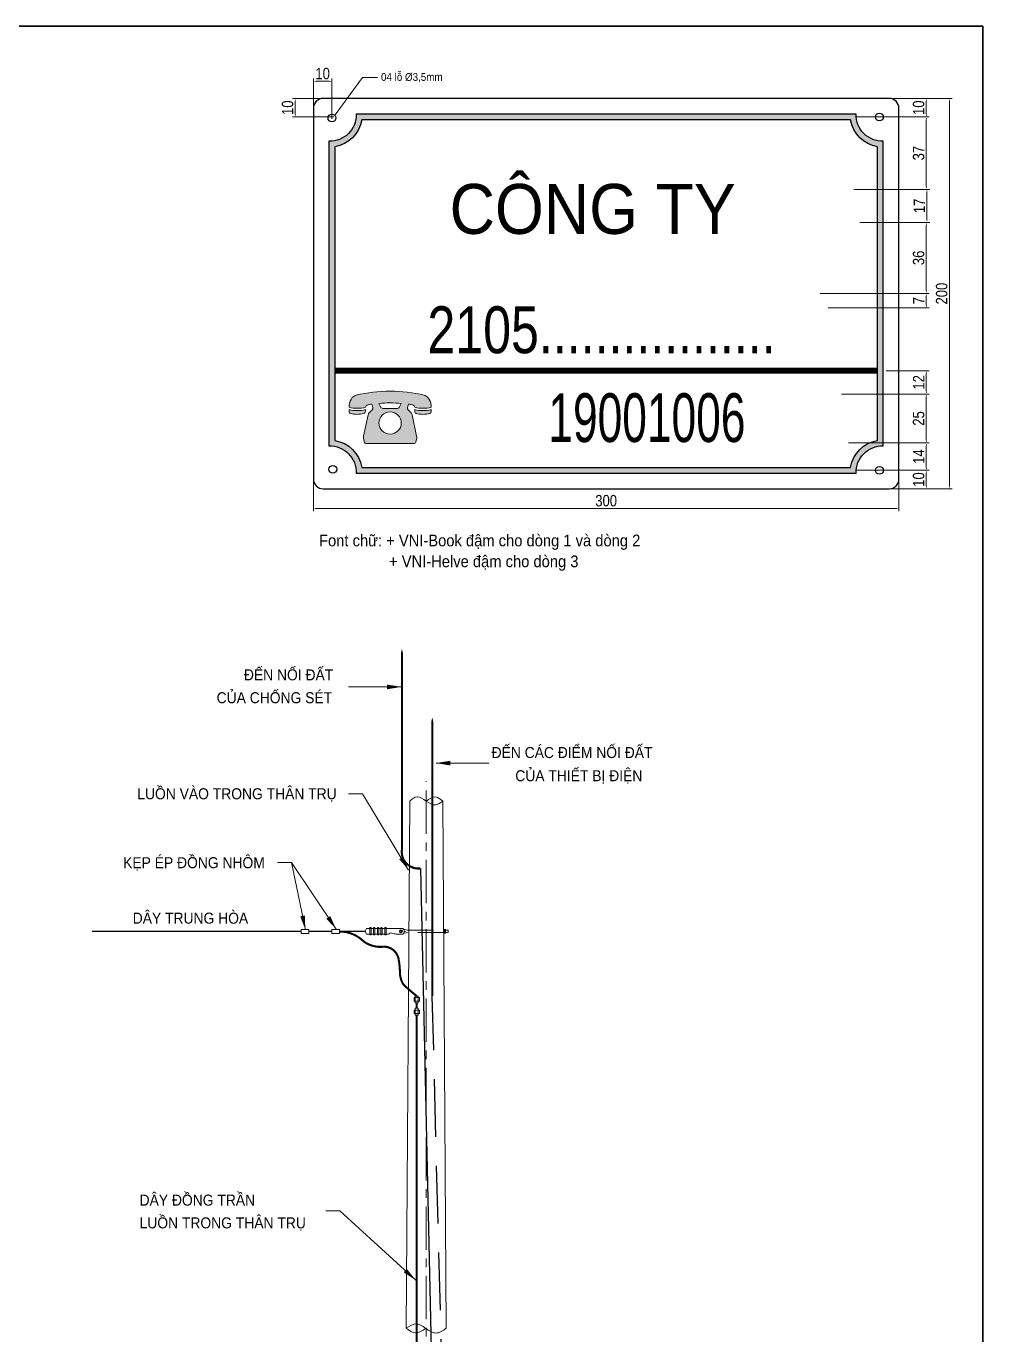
# Model space of a CAD drawing. Header units: millimetres. Extents: x -23083795 to 376618, y 113268 to 3804440.
# Drawn here: x 326855 to 331901, y 121122 to 128025 of the extents above; entities that cross this region are included whole.
import ezdxf
from ezdxf.enums import TextEntityAlignment as Align

# ---------------------------------------------------------------- set-up
doc = ezdxf.new("R2010")
doc.units = ezdxf.units.MM
doc.header["$LTSCALE"] = 6
doc.linetypes.add('CENTER', pattern=[50.8, 31.75, -6.35, 6.35, -6.35])
doc.linetypes.add('DASHED', pattern=[19.05, 12.7, -6.35])
for name, color, linetype, lineweight in [('Co ban', 3, 'Continuous', 13), ('DIM', 4, 'Continuous', 13), ('Duong day', 5, 'Continuous', 30), ('Net dam', 1, 'Continuous', 18), ('Netcoban', 4, 'Continuous', 25), ('netlonkhungten', 32, 'Continuous', 35), ('Text', 7, 'Continuous', 13), ('Truc', 6, 'Continuous', 9)]:
    doc.layers.add(name, color=color, linetype=linetype, lineweight=lineweight)
doc.styles.get("Standard").update_dxf_attribs({"font": 'VHELVCN_1.TTF', "height": 60})
doc.styles.add('VNI-Book', font='VBOOKMB.TTF')
doc.styles.add('VNI-HELVE', font='VHELVEN_0.TTF', dxfattribs={"width": 0.9})
doc.styles.add('VNI-Helve-B', font='VHELVEB_1.TTF', dxfattribs={"width": 0.8})
doc.dimstyles.new('D10', dxfattribs={"dimtxt": 15, "dimasz": 15, "dimexe": 5, "dimexo": 10, "dimgap": 5, "dimtad": 1, "dimtoh": 1, "dimdec": 0, "dimdsep": 46, "dimtxsty": 'VNI-HELVE', "dimcen": 250, "dimclrd": 256, "dimclre": 256, "dimclrt": 7, "dimadec": 0, "dimazin": 0, "dimtfac": 1, "dimtdec": 0, "dimtmove": 0, "dimatfit": 1, "dimfxl": 1, "dimtolj": 1, "dimtzin": 0, "dimlwd": -1, "dimlwe": -1, "dimarcsym": 0})
doc.dimstyles.new('D50', dxfattribs={"dimtxt": 60, "dimasz": 75, "dimexe": 30, "dimexo": 50, "dimgap": 25, "dimtad": 1, "dimdec": 0, "dimdsep": 46, "dimtxsty": 'VNI-HELVE', "dimcen": 0, "dimclrd": 256, "dimclre": 256, "dimclrt": 7, "dimadec": 0, "dimazin": 0, "dimtfac": 1, "dimtdec": 0, "dimtmove": 1, "dimatfit": 3, "dimfxl": 1, "dimtolj": 1, "dimtzin": 0, "dimlwd": -1, "dimlwe": -1, "dimarcsym": 0})
doc.dimstyles.new('ISO-5', dxfattribs={"dimtxt": 6, "dimasz": 15, "dimexe": 15, "dimexo": 15, "dimgap": 10, "dimtad": 1, "dimtoh": 1, "dimdec": 1, "dimlfac": 0.166667, "dimtxsty": 'Standard', "dimcen": 25, "dimclrd": 7, "dimclre": 7, "dimadec": 0, "dimazin": 0, "dimtfac": 1, "dimtdec": 1, "dimtmove": 0, "dimatfit": 3, "dimfxl": 1, "dimlwd": 0, "dimlwe": 0, "dimarcsym": 0})

# ---------------------------------------------------------------- blocks, each defined once
blk = doc.blocks.new('*D311')
at = {"layer": 'Defpoints', "color": 0, "transparency": 16777216}
for p in [(328274.3, 127643.5), (328421.1, 127643.5), (328493.2, 127545.7)]:
    blk.add_point(p, dxfattribs=at)
at = {"layer": 'Netcoban', "color": 7, "lineweight": 0, "transparency": 16777216}
for p, q in [((328406.1, 127643.5), (328259.3, 127643.5)), ((328274.3, 127560.7), (328274.3, 127628.5)), ((328478.2, 127545.7), (328259.3, 127545.7))]:
    blk.add_line(p, q, dxfattribs=at)
at = {"layer": 'Netcoban', "color": 7, "transparency": 16777216}
for points in [[(328271.8, 127628.5), (328276.8, 127628.5), (328274.3, 127643.5)], [(328271.8, 127560.7), (328276.8, 127560.7), (328274.3, 127545.7)]]:
    blk.add_solid(points, dxfattribs=at)
at = {"layer": 'Netcoban', "color": 0, "transparency": 16777216, "insert": (328233.7, 127594.6), "char_height": 60, "attachment_point": 5, "rotation": 90}
blk.add_mtext('10', dxfattribs=at)
blk = doc.blocks.new('*D312')
at = {"layer": 'Defpoints', "color": 0, "transparency": 16777216}
for p in [(328369.6, 127733.7), (328369.6, 127592.1), (328467.4, 127520)]:
    blk.add_point(p, dxfattribs=at)
at = {"layer": 'Netcoban', "color": 7, "lineweight": 0, "transparency": 16777216}
for p, q in [((328369.6, 127607.1), (328369.6, 127748.7)), ((328452.4, 127733.7), (328384.6, 127733.7)), ((328467.4, 127535), (328467.4, 127748.7))]:
    blk.add_line(p, q, dxfattribs=at)
at = {"layer": 'Netcoban', "color": 7, "transparency": 16777216}
for points in [[(328384.6, 127736.2), (328384.6, 127731.2), (328369.6, 127733.7)], [(328452.4, 127736.2), (328452.4, 127731.2), (328467.4, 127733.7)]]:
    blk.add_solid(points, dxfattribs=at)
at = {"layer": 'Netcoban', "color": 0, "transparency": 16777216, "insert": (328418.5, 127774.3), "char_height": 60, "attachment_point": 5}
blk.add_mtext('10', dxfattribs=at)
blk = doc.blocks.new('*D313')
at = {"layer": 'Defpoints', "color": 0, "transparency": 16777216}
for p in [(328369.6, 125635.8), (331458.4, 125635.8), (328369.6, 125480.7)]:
    blk.add_point(p, dxfattribs=at)
at = {"layer": 'Netcoban', "color": 7, "lineweight": 0, "transparency": 16777216}
for p, q in [((328369.6, 125620.8), (328369.6, 125465.7)), ((331458.4, 125620.8), (331458.4, 125465.7)), ((331443.4, 125480.7), (328384.6, 125480.7))]:
    blk.add_line(p, q, dxfattribs=at)
at = {"layer": 'Netcoban', "color": 7, "transparency": 16777216}
for points in [[(328384.6, 125483.2), (328384.6, 125478.2), (328369.6, 125480.7)], [(331443.4, 125483.2), (331443.4, 125478.2), (331458.4, 125480.7)]]:
    blk.add_solid(points, dxfattribs=at)
at = {"layer": 'Netcoban', "color": 0, "transparency": 16777216, "insert": (329914, 125521.4), "char_height": 60, "attachment_point": 5}
blk.add_mtext('300', dxfattribs=at)
blk = doc.blocks.new('*D314')
at = {"layer": 'Defpoints', "color": 0, "transparency": 16777216}
for p in [(331454.3, 127643.5), (331454.3, 125584.3), (331724.6, 125584.3)]:
    blk.add_point(p, dxfattribs=at)
at = {"layer": 'Netcoban', "color": 7, "lineweight": 0, "transparency": 16777216}
for p, q in [((331469.3, 127643.5), (331739.6, 127643.5)), ((331724.6, 127628.5), (331724.6, 125599.3)), ((331469.3, 125584.3), (331739.6, 125584.3))]:
    blk.add_line(p, q, dxfattribs=at)
at = {"layer": 'Netcoban', "color": 7, "transparency": 16777216}
for points in [[(331722.1, 127628.5), (331727.1, 127628.5), (331724.6, 127643.5)], [(331722.1, 125599.3), (331727.1, 125599.3), (331724.6, 125584.3)]]:
    blk.add_solid(points, dxfattribs=at)
at = {"layer": 'Netcoban', "color": 0, "transparency": 16777216, "insert": (331684, 126613.9), "char_height": 60, "attachment_point": 5, "rotation": 90}
blk.add_mtext('200', dxfattribs=at)
blk = doc.blocks.new('*D315')
at = {"layer": 'Defpoints', "color": 0, "transparency": 16777216}
for p in [(331214.2, 125682.2), (331402.8, 125584.3), (331602.9, 125584.3)]:
    blk.add_point(p, dxfattribs=at)
at = {"layer": 'Netcoban', "color": 7, "lineweight": 0, "transparency": 16777216}
for p, q in [((331229.2, 125682.2), (331617.9, 125682.2)), ((331602.9, 125667.2), (331602.9, 125599.3)), ((331417.8, 125584.3), (331617.9, 125584.3))]:
    blk.add_line(p, q, dxfattribs=at)
at = {"layer": 'Netcoban', "color": 7, "transparency": 16777216}
for points in [[(331600.4, 125667.2), (331605.4, 125667.2), (331602.9, 125682.2)], [(331600.4, 125599.3), (331605.4, 125599.3), (331602.9, 125584.3)]]:
    blk.add_solid(points, dxfattribs=at)
at = {"layer": 'Netcoban', "color": 0, "transparency": 16777216, "insert": (331562.3, 125633.2), "char_height": 60, "attachment_point": 5, "rotation": 90}
blk.add_mtext('10', dxfattribs=at)
blk = doc.blocks.new('*D316')
at = {"layer": 'Defpoints', "color": 0, "transparency": 16777216}
for p in [(331177.1, 125826.6), (331602.9, 125826.6), (331216.2, 125682.2)]:
    blk.add_point(p, dxfattribs=at)
at = {"layer": 'Netcoban', "color": 7, "lineweight": 0, "transparency": 16777216}
for p, q in [((331192.1, 125826.6), (331617.9, 125826.6)), ((331602.9, 125697.2), (331602.9, 125811.6)), ((331231.2, 125682.2), (331617.9, 125682.2))]:
    blk.add_line(p, q, dxfattribs=at)
at = {"layer": 'Netcoban', "color": 7, "transparency": 16777216}
for points in [[(331600.4, 125811.6), (331605.4, 125811.6), (331602.9, 125826.6)], [(331600.4, 125697.2), (331605.4, 125697.2), (331602.9, 125682.2)]]:
    blk.add_solid(points, dxfattribs=at)
at = {"layer": 'Netcoban', "color": 0, "transparency": 16777216, "insert": (331562.9, 125754.4), "char_height": 60, "attachment_point": 5, "rotation": 90}
blk.add_mtext('14', dxfattribs=at)
blk = doc.blocks.new('*D317')
at = {"layer": 'Defpoints', "color": 0, "transparency": 16777216}
for p in [(331141.1, 126084), (331228, 125826.6), (331602.9, 125826.6)]:
    blk.add_point(p, dxfattribs=at)
at = {"layer": 'Netcoban', "color": 7, "lineweight": 0, "transparency": 16777216}
for p, q in [((331156.1, 126084), (331617.9, 126084)), ((331602.9, 126069), (331602.9, 125841.6)), ((331243, 125826.6), (331617.9, 125826.6))]:
    blk.add_line(p, q, dxfattribs=at)
at = {"layer": 'Netcoban', "color": 7, "transparency": 16777216}
for points in [[(331600.4, 126069), (331605.4, 126069), (331602.9, 126084)], [(331600.4, 125841.6), (331605.4, 125841.6), (331602.9, 125826.6)]]:
    blk.add_solid(points, dxfattribs=at)
at = {"layer": 'Netcoban', "color": 0, "transparency": 16777216, "insert": (331562.3, 125955.3), "char_height": 60, "attachment_point": 5, "rotation": 90}
blk.add_mtext('25', dxfattribs=at)
blk = doc.blocks.new('*D318')
at = {"layer": 'Defpoints', "color": 0, "transparency": 16777216}
for p in [(331376.1, 126207.5), (331602.9, 126207.5), (331202, 126084)]:
    blk.add_point(p, dxfattribs=at)
at = {"layer": 'Netcoban', "color": 7, "lineweight": 0, "transparency": 16777216}
for p, q in [((331391.1, 126207.5), (331617.9, 126207.5)), ((331602.9, 126099), (331602.9, 126192.5)), ((331217, 126084), (331617.9, 126084))]:
    blk.add_line(p, q, dxfattribs=at)
at = {"layer": 'Netcoban', "color": 7, "transparency": 16777216}
for points in [[(331600.4, 126192.5), (331605.4, 126192.5), (331602.9, 126207.5)], [(331600.4, 126099), (331605.4, 126099), (331602.9, 126084)]]:
    blk.add_solid(points, dxfattribs=at)
at = {"layer": 'Netcoban', "color": 0, "transparency": 16777216, "insert": (331562.9, 126145.7), "char_height": 60, "attachment_point": 5, "rotation": 90}
blk.add_mtext('12', dxfattribs=at)
blk = doc.blocks.new('*D319')
at = {"layer": 'Defpoints', "color": 0, "transparency": 16777216}
for p in [(331028.4, 126615.2), (331602.9, 126615.2), (331070.8, 126538.9)]:
    blk.add_point(p, dxfattribs=at)
at = {"layer": 'Netcoban', "color": 7, "lineweight": 0, "transparency": 16777216}
for p, q in [((331043.4, 126615.2), (331617.9, 126615.2)), ((331602.9, 126553.9), (331602.9, 126600.2)), ((331085.8, 126538.9), (331617.9, 126538.9))]:
    blk.add_line(p, q, dxfattribs=at)
at = {"layer": 'Netcoban', "color": 7, "transparency": 16777216}
for points in [[(331600.4, 126600.2), (331605.4, 126600.2), (331602.9, 126615.2)], [(331600.4, 126553.9), (331605.4, 126553.9), (331602.9, 126538.9)]]:
    blk.add_solid(points, dxfattribs=at)
at = {"layer": 'Netcoban', "color": 0, "transparency": 16777216, "insert": (331562.9, 126577.1), "char_height": 60, "attachment_point": 5, "rotation": 90}
blk.add_mtext('7', dxfattribs=at)
blk = doc.blocks.new('*D320')
at = {"layer": 'Defpoints', "color": 0, "transparency": 16777216}
for p in [(331257.4, 126989.8), (331248.4, 126615.2), (331602.9, 126615.2)]:
    blk.add_point(p, dxfattribs=at)
at = {"layer": 'Netcoban', "color": 7, "lineweight": 0, "transparency": 16777216}
for p, q in [((331272.4, 126989.8), (331617.9, 126989.8)), ((331602.9, 126974.8), (331602.9, 126630.2)), ((331263.4, 126615.2), (331617.9, 126615.2))]:
    blk.add_line(p, q, dxfattribs=at)
at = {"layer": 'Netcoban', "color": 7, "transparency": 16777216}
for points in [[(331600.4, 126974.8), (331605.4, 126974.8), (331602.9, 126989.8)], [(331600.4, 126630.2), (331605.4, 126630.2), (331602.9, 126615.2)]]:
    blk.add_solid(points, dxfattribs=at)
at = {"layer": 'Netcoban', "color": 0, "transparency": 16777216, "insert": (331562.3, 126802.5), "char_height": 60, "attachment_point": 5, "rotation": 90}
blk.add_mtext('36', dxfattribs=at)
blk = doc.blocks.new('*D321')
at = {"layer": 'Defpoints', "color": 0, "transparency": 16777216}
for p in [(331402.8, 127643.5), (331602.9, 127643.5), (331214.2, 127545.7)]:
    blk.add_point(p, dxfattribs=at)
at = {"layer": 'Netcoban', "color": 7, "lineweight": 0, "transparency": 16777216}
for p, q in [((331417.8, 127643.5), (331617.9, 127643.5)), ((331602.9, 127560.7), (331602.9, 127628.5)), ((331229.2, 127545.7), (331617.9, 127545.7))]:
    blk.add_line(p, q, dxfattribs=at)
at = {"layer": 'Netcoban', "color": 7, "transparency": 16777216}
for points in [[(331600.4, 127628.5), (331605.4, 127628.5), (331602.9, 127643.5)], [(331600.4, 127560.7), (331605.4, 127560.7), (331602.9, 127545.7)]]:
    blk.add_solid(points, dxfattribs=at)
at = {"layer": 'Netcoban', "color": 0, "transparency": 16777216, "insert": (331562.3, 127594.6), "char_height": 60, "attachment_point": 5, "rotation": 90}
blk.add_mtext('10', dxfattribs=at)
blk = doc.blocks.new('*D322')
at = {"layer": 'Defpoints', "color": 0, "transparency": 16777216}
for p in [(331247.3, 127545.7), (331376.1, 127163.9), (331602.9, 127163.9)]:
    blk.add_point(p, dxfattribs=at)
at = {"layer": 'Netcoban', "color": 7, "lineweight": 0, "transparency": 16777216}
for p, q in [((331262.3, 127545.7), (331617.9, 127545.7)), ((331602.9, 127530.7), (331602.9, 127178.9)), ((331391.1, 127163.9), (331617.9, 127163.9))]:
    blk.add_line(p, q, dxfattribs=at)
at = {"layer": 'Netcoban', "color": 7, "transparency": 16777216}
for points in [[(331600.4, 127530.7), (331605.4, 127530.7), (331602.9, 127545.7)], [(331600.4, 127178.9), (331605.4, 127178.9), (331602.9, 127163.9)]]:
    blk.add_solid(points, dxfattribs=at)
at = {"layer": 'Netcoban', "color": 0, "transparency": 16777216, "insert": (331562.3, 127354.8), "char_height": 60, "attachment_point": 5, "rotation": 90}
blk.add_mtext('37', dxfattribs=at)
blk = doc.blocks.new('Dien thoai')
h = blk.add_hatch(color=256)
h.paths.add_polyline_path([(16.17, 10.84, 0.131236), (14.52, 11.9, 0.115364), (-14.52, 11.9, 0.131236), (-16.17, 10.84, 0.157666), (-17.5, 7.54, 0.051377), (-17.5, 6.73, 0.125415), (-10.5, 6.73, -0.119197), (-10.24, 7.34, -0.193234), (-9.33, 7.83, -0.006378), (-7.85, 8.05), (-7.43, 6.57, -0.278555), (-7.71, 5.57), (-8.79, 4.56, 0.152404), (-9.37, 3.52), (-11.32, -5.64, 0.116075), (-11.29, -7.02), (-11.02, -8.07, 0.320546), (-10.07, -8.75), (0, -8.75), (10.07, -8.75, 0.320546), (11.02, -8.07), (11.29, -7.02, 0.116075), (11.32, -5.64), (9.37, 3.52, 0.152404), (8.79, 4.56), (7.71, 5.57, -0.278555), (7.43, 6.57), (7.85, 8.05, -0.006596), (9.38, 7.82, -0.183656), (10.24, 7.34, -0.119197), (10.5, 6.73, 0.125415), (17.5, 6.73, 0.051377), (17.5, 7.54, 0.157666)])
h.paths.add_polyline_path([(4.75, 8.38), (4.07, 6.9, -0.312236), (3.13, 6.25), (0, 6.25), (-3.13, 6.25, -0.312236), (-4.07, 6.9), (-4.75, 8.38, -0.040436)], flags=16)
h.paths.add_polyline_path([(4.75, 0, -1), (-4.75, 0, -1)], flags=16)
h.paths.add_polyline_path([(-10.52, 5.04, 0.01637), (-10.53, 5.76, -0.1342), (-17.53, 5.76, 0.01637), (-17.54, 5.04, 0.135499), (-17.34, 4.39, 0.180876), (-16.9, 4.05, 0.125246), (-11.17, 4.05, 0.180876), (-10.73, 4.39, 0.135499)])
h.paths.add_polyline_path([(17.54, 5.04, 0.01637), (17.53, 5.76, -0.1342), (10.53, 5.76, 0.01637), (10.52, 5.04, 0.135499), (10.73, 4.39, 0.180876), (11.17, 4.05, 0.125246), (16.9, 4.05, 0.180876), (17.34, 4.39, 0.135499)])
for points in [[(-14.52, 11.9, 0.131236), (-16.17, 10.84, 3.889554)], [(-14.52, 11.9, -0.115364), (14.52, 11.9, -3.211231)], [(14.52, 11.9, -0.131236), (16.17, 10.84, -3.889554)], [(-17.54, 5.04, -0.01637), (-17.53, 5.76, 17.358054)], [(-17.53, 5.76, 0.1342), (-10.53, 5.76, 0.125415)], [(-17.5, 7.54, 0.051377), (-17.5, 6.73, -0.943689)], [(-16.17, 10.84, 0.157666), (-17.5, 7.54, 1.031137)], [(-17.5, 6.73, 0.125415), (-10.5, 6.73, -0.025755)], [(0, -8.75), (-10.07, -8.75, -0.320546), (-11.02, -8.07), (-11.29, -7.02, -0.116075), (-11.32, -5.64), (-9.37, 3.52, -0.152404), (-8.79, 4.56), (-7.71, 5.57, 0.278555), (-7.43, 6.57), (-7.85, 8.05)], [(-10.52, 5.04, 0.01637), (-10.53, 5.76, -17.358054)], [(-10.24, 7.34, 0.119197), (-10.5, 6.73, 0.157666)], [(-10.24, 7.34, -0.193234), (-9.33, 7.83, -0.249698)], [(-9.33, 7.83, -0.006378), (-7.85, 8.05, -0.006378)], [(-4.75, 8.38, -0.040436), (4.75, 8.38)], [(0, 6.25), (-3.13, 6.25, -0.312236), (-4.07, 6.9), (-4.75, 8.38)], [(4.75, 8.38), (4.07, 6.9, -0.312236), (3.13, 6.25), (0, 6.25)], [(0, -8.75), (10.07, -8.75, 0.320546), (11.02, -8.07), (11.29, -7.02, 0.116075), (11.32, -5.64), (9.37, 3.52, 0.152404), (8.79, 4.56), (7.71, 5.57, -0.278555), (7.43, 6.57), (7.85, 8.05)], [(7.85, 8.05, -0.006596), (9.38, 7.82)], [(10.24, 7.34, 0.193234), (9.33, 7.83, 0.249698)], [(10.24, 7.34, -0.119197), (10.5, 6.73, -0.157666)], [(17.5, 6.73, -0.125415), (10.5, 6.73, 0.025755)], [(10.52, 5.04, -0.01637), (10.53, 5.76, 17.358054)], [(17.53, 5.76, -0.1342), (10.53, 5.76, -0.125415)], [(16.17, 10.84, -0.157666), (17.5, 7.54, -1.031137)], [(17.5, 7.54, -0.051377), (17.5, 6.73, 0.943689)], [(17.54, 5.04, 0.01637), (17.53, 5.76, -17.358054)], [(-17.34, 4.39, -0.135499), (-17.54, 5.04, -1.031137)], [(-16.9, 4.05, -0.180876), (-17.34, 4.39, -3.889554)], [(-11.17, 4.05, -0.125246), (-16.9, 4.05, -3.211231)], [(-11.17, 4.05, 0.180876), (-10.73, 4.39, 3.889554)], [(-10.73, 4.39, 0.135499), (-10.52, 5.04, 1.031137)], [(10.73, 4.39, -0.135499), (10.52, 5.04, -1.031137)], [(11.17, 4.05, -0.180876), (10.73, 4.39, -3.889554)], [(11.17, 4.05, 0.125246), (16.9, 4.05, 3.211231)], [(16.9, 4.05, 0.180876), (17.34, 4.39, 3.889554)], [(17.34, 4.39, 0.135499), (17.54, 5.04, 1.031137)]]:
    blk.add_lwpolyline(points, format="xyb")
blk.add_circle((0, 0), 4.75)
blk = doc.blocks.new('*D323')
at = {"layer": 'Defpoints', "color": 0, "transparency": 16777216}
for p in [(331205.2, 127163.9), (331606, 127163.9), (331237.6, 126989.8)]:
    blk.add_point(p, dxfattribs=at)
at = {"layer": 'Netcoban', "color": 7, "lineweight": 0, "transparency": 16777216}
for p, q in [((331220.2, 127163.9), (331621, 127163.9)), ((331606, 127004.8), (331606, 127148.9)), ((331252.6, 126989.8), (331621, 126989.8))]:
    blk.add_line(p, q, dxfattribs=at)
at = {"layer": 'Netcoban', "color": 7, "transparency": 16777216}
for points in [[(331603.5, 127148.9), (331608.5, 127148.9), (331606, 127163.9)], [(331603.5, 127004.8), (331608.5, 127004.8), (331606, 126989.8)]]:
    blk.add_solid(points, dxfattribs=at)
at = {"layer": 'Netcoban', "color": 0, "transparency": 16777216, "insert": (331566, 127076.8), "char_height": 60, "attachment_point": 5, "rotation": 90}
blk.add_mtext('17', dxfattribs=at)

msp = doc.modelspace()

# ---------------------------------------------------------------- hatches: boundary and pattern name
h = msp.add_hatch(color=3)
h.paths.add_polyline_path([(331376.05813, 127417.36829, -0.4312959657), (331232.2563, 127561.17013), (328595.79597, 127561.17013, -0.4312959657), (328451.99413, 127417.36829), (328451.99413, 125810.50796, -0.4312959657), (328595.79597, 125666.70613), (331232.2563, 125666.70613, -0.4312959657), (331376.05813, 125810.50796)])
h.paths.add_polyline_path([(331345.17013, 125839.33194, 0.3244822647), (331203.43232, 125697.59413), (328624.61995, 125697.59413, 0.3244822647), (328482.88213, 125839.33194), (328482.88213, 127388.54431, 0.3244822647), (328624.61995, 127530.28213), (331203.43232, 127530.28213, 0.3244822647), (331345.17013, 127388.54431)], flags=16)

# ---------------------------------------------------------------- linework, layer by layer
msp.add_lwpolyline([(328421.10613, 125584.33813), (331406.94613, 125584.33813, 0.4142135624), (331458.42613, 125635.81813), (331458.42613, 127592.05813, 0.4142135624), (331406.94613, 127643.53813), (328421.10613, 127643.53813, 0.4142135624), (328369.62613, 127592.05813), (328369.62613, 125635.81813, 0.4142135624)], format="xyb", close=True)
at = {"color": 3}
for points in [[(331232.2563, 125666.70613, -0.4312959657), (331376.05813, 125810.50796), (331376.05813, 127417.36829, -0.4312959657), (331232.2563, 127561.17013), (328595.79597, 127561.17013, -0.4312959657), (328451.99413, 127417.36829), (328451.99413, 125810.50796, -0.4312959657), (328595.79597, 125666.70613)], [(331203.43232, 125697.59413, -0.3244822647), (331345.17013, 125839.33194), (331345.17013, 127388.54431, -0.3244822647), (331203.43232, 127530.28213), (328624.61995, 127530.28213, -0.3244822647), (328482.88213, 127388.54431), (328482.88213, 125839.33194, -0.3244822647), (328624.61995, 125697.59413)]]:
    msp.add_lwpolyline(points, format="xyb", close=True, dxfattribs=at)
at = {"color": 1}
for centre in [(331355.46613, 127545.72613), (328467.43813, 127540.57813), (328472.58613, 125687.29813), (331355.46613, 125682.15013)]:
    msp.add_circle(centre, 20.592, dxfattribs=at)
at = {"layer": 'Co ban', "linetype": 'DASHED', "ltscale": 1.8}
for p, q in [((328865.53286, 123255.89198, -2.18025), (329057.11904, 123255.91469, -2.18025)), ((329057.19172, 123244.28669, -2.18025), (328865.53286, 123244.26398, -2.18025))]:
    msp.add_line(p, q, dxfattribs=at)
at = {"layer": 'Co ban', "const_width": 30.888}
msp.add_lwpolyline([(331345.86992, 126207.34958), (328483.58192, 126207.34958)], dxfattribs=at)
at = {"layer": 'Co ban'}
for points, elevation in [([(328346.14961, 123239.6132), (328305.56226, 123239.6132), (328305.56226, 123259.00513), (328346.14961, 123259.00513)], -2.18025), ([(328506.98705, 123239.6132), (328466.39971, 123239.6132), (328466.39971, 123259.00513), (328506.98705, 123259.00513)], -2.18025), ([(328929.07136, 122900.44877), (328901.11507, 122900.44877), (328901.11507, 122882.54011), (328929.07136, 122882.54011)], -4.3605), ([(328907.01324, 122908.50651), (328907.01324, 122873.80142), (328923.17319, 122873.80142), (328923.17319, 122908.50651)], -4.3605), ([(328929.07136, 122834.9867), (328901.11507, 122834.9867), (328901.11507, 122817.07803), (328929.07136, 122817.07803)], -4.3605), ([(328907.01324, 122844.13955), (328907.01324, 122808.43881), (328923.17319, 122808.43881), (328923.17319, 122844.13955)], -4.3605)]:
    msp.add_lwpolyline(points, close=True, dxfattribs=dict(at, elevation=elevation))
at = {"layer": 'Co ban', "elevation": -2.18025}
for points in [[(328841.16719, 123235.54988, 0.5080086237), (328841.21865, 123265.17967), (328649.87604, 123265.29525, 0.3243229024), (328649.77013, 123235.54988), (328764.14009, 123235.54988, 0.1683048439), (328772.91235, 123239.83368, -0.2653703271), (328782.99813, 123241.0112, 0.0801516767), (328806.9624, 123235.54988)], [(328674.52947, 123234.35438), (328674.52947, 123267.06315, 1.0277339942), (328667.73717, 123267.06315), (328667.73717, 123234.35438, 1.0277339917), (328674.52947, 123234.35438)], [(328693.69056, 123234.35438), (328693.69056, 123267.06315, 1.0277339942), (328686.89826, 123267.06315), (328686.89826, 123234.35438, 1.0277339917), (328693.69056, 123234.35438)], [(328714.12904, 123234.35438), (328714.12904, 123267.06315, 1.0277339942), (328707.33673, 123267.06315), (328707.33673, 123234.35438, 1.0277339917), (328714.12904, 123234.35438)], [(328731.75722, 123234.35438), (328731.75722, 123267.06315, 1.0277339942), (328724.96492, 123267.06315), (328724.96492, 123234.35438, 1.0277339917), (328731.75722, 123234.35438)], [(328753.47314, 123234.35438), (328753.47314, 123267.06315, 1.0277339942), (328746.68083, 123267.06315), (328746.68083, 123234.35438, 1.0277339917), (328753.47314, 123234.35438)]]:
    msp.add_lwpolyline(points, format="xyb", close=True, dxfattribs=at)
for points in [[(328844.00132, 123238.10225), (328865.45557, 123244.26401)], [(328865.53286, 123255.89198), (328844.60341, 123261.96197)], [(328848.59181, 123248.22679), (328854.88841, 123249.92331), (328848.66984, 123251.7262)], [(329058.59629, 123255.91469), (329080.78864, 123255.91469), (329080.78864, 123244.28669), (329058.59629, 123244.28669)]]:
    msp.add_lwpolyline(points, dxfattribs=at)
for points, const_width in [([(328871.24551, 123270.66953), (328871.24551, 123228.05323)], 2.18025), ([(329058.23097, 123270.66953), (329058.23097, 123228.05323)], 2.18025), ([(329063.27269, 123262.90353), (329063.27269, 123237.03381)], 11.628)]:
    msp.add_lwpolyline(points, dxfattribs=dict(at, const_width=const_width))
at = {"layer": 'Co ban'}
for radius in [7.51199, 4.6512]:
    msp.add_circle((328831.55219, 123250.18779, -2.18025), radius, dxfattribs=at)
for points in [[(329052.24312, 123937.2951, -2.18025), (329013.39995, 123916.84703, -2.18025), (328964.88971, 123937.37112, -2.18025), (328916.99381, 123959.85517, -2.18025), (328877.71486, 123937.4287, -2.18025)], [(329052.24312, 123937.2951, -2.18025), (329013.86946, 123958.99569, -2.18025), (328964.88971, 123937.37112, -2.18025)], [(328859.43644, 121156.29154, -2.18025), (328908.02513, 121179.21152, -2.18025), (328962.18886, 121156.29551, -2.18025), (329015.66665, 121131.19112, -2.18025), (329070.7358, 121156.29946, -2.18025)], [(328859.43644, 121156.29154, -2.18025), (328907.5009, 121132.15076, -2.18025), (328962.18886, 121156.29551, -2.18025)]]:
    msp.add_spline(points, degree=3, dxfattribs=at)
at = {"layer": 'Duong day', "ltscale": 3}
msp.add_line((328934.56968, 123582.13569, -4.3605), (329031.314, 119265.18883, -2.18025), dxfattribs=at)
at = {"layer": 'Duong day', "linetype": 'DASHED', "ltscale": 4}
msp.add_line((329051.16078, 120794.36624, 0), (328996.95393, 122908.50651, -4.3605), dxfattribs=at)
at = {"layer": 'Duong day', "ltscale": 3, "elevation": -4.3605}
for points in [[(328934.56968, 123582.13569, 10.90125, 10.90125, -0.489138241), (328836.59706, 123680.32898, 10.90125, 10.90125, 0), (328836.5765, 124618.32175, 58.14, 0, 0), (328836.57383, 124740.2993, 0, 0, 0)], [(328996.95393, 122908.50651, 10.90125, 10.90125, 0), (328996.95393, 124256.68381, 58.14, 0, 0), (328996.95393, 124378.66136, 0, 0, 0)]]:
    msp.add_lwpolyline(points, format="xyseb", dxfattribs=at)
at = {"layer": 'Duong day', "elevation": -2.18025}
for points in [[(328305.56226, 123249.30916), (327203.36724, 123249.30916)], [(328466.39971, 123249.30916), (328346.14961, 123249.30916)], [(328645.02074, 123249.30916), (328506.98705, 123249.30916)]]:
    msp.add_lwpolyline(points, dxfattribs=at)
at = {"layer": 'Duong day', "ltscale": 3, "const_width": 10.90125, "elevation": -2.18025}
msp.add_lwpolyline([(328509.31643, 123249.30916, -0.1988714469), (328636.87352, 123195.10261, 0.1825604027), (328741.39416, 123169.22348, -0.3621261666), (328818.70467, 123105.32418, -0.0489759151), (328826.13533, 123037.03259, 0.1423433244), (328844.96309, 122968.98806, 0.0204846238), (328915.09321, 122908.50651, -7.0187512675)], format="xyb", dxfattribs=at)
at = {"layer": 'Duong day', "ltscale": 2, "const_width": 10.90125, "elevation": -4.3605}
for points in [[(328915.08826, 122873.80142), (328915.08826, 122844.13955)], [(328915.09321, 122844.13955), (328915.09321, 122873.80142)], [(328915.09321, 122844.13955), (328915.09321, 122873.80142)]]:
    msp.add_lwpolyline(points, dxfattribs=at)
at = {"layer": 'Duong day', "ltscale": 3, "const_width": 10.90125, "elevation": -4.3605}
msp.add_lwpolyline([(328915.09321, 122154.5316), (328915.09321, 122808.43881)], dxfattribs=at)
at = {"layer": 'Duong day', "linetype": 'DASHED', "ltscale": 4, "const_width": 10.90125}
msp.add_lwpolyline([(328915.09321, 122154.5316), (328915.09321, 119266.34599)], dxfattribs=at)
at = {"layer": 'Net dam', "elevation": -2.18025}
for points in [[(328877.71486, 123937.4287), (328859.72469, 121156.08045)], [(329070.23326, 121155.95284), (329052.24312, 123937.2951)]]:
    msp.add_lwpolyline(points, dxfattribs=at)
at = {"layer": 'netlonkhungten'}
msp.add_lwpolyline([(314039.37466, 128024.60388), (331900.90399, 128024.60388), (331900.90399, 115085.8863), (314039.37466, 115085.8863)], close=True, dxfattribs=at)
at = {"layer": 'Truc', "linetype": 'CENTER', "ltscale": 1.2}
msp.add_line((328965.04415, 117913.11827, -2.18025), (328964.97699, 124042.61787, -2.18025), dxfattribs=at)

# ---------------------------------------------------------------- block references
at = {"layer": 'Co ban', "xscale": 12.35519999996177, "yscale": 12.35520000001998, "zscale": 12.3552}
msp.add_blockref('Dien thoai', (328774.39748, 125931.39301), dxfattribs=at)

# ---------------------------------------------------------------- texts
at = {"layer": 'Text', "style": 'VNI-HELVE', "width": 0.9}
for s, height, p in [('04 loã Þ3,5mm', 41.184, (328726.31419, 127736.20916)), ('Font chöõ: + VNI-Book ñaäm cho doøng 1 vaø doøng 2', 61.776, (328399.47086, 125280.89498)), ('+ VNI-Helve ñaäm cho doøng 3', 61.776, (328768.71984, 125170.91813)), ('DAÂY TRUNG HOØA', 58.14, (327416.6019, 123290.59936)), ('DAÂY ÑOÀNG TRAÀN', 58.14, (327452.96386, 121803.25376)), ('LUOÀN TRONG THAÂN TRUÏ', 58.14, (327452.96386, 121683.40414))]:
    msp.add_text(s, height=height, dxfattribs=at).set_placement(p)
at = {"layer": 'Text'}
for s, height, style, width, p in [('COÂNG TY ', 263.5776, 'VNI-HELVE', 0.9, (329888.96197, 126928.82371)), ('2105.................', 247.104, 'VNI-Book', 0.8, (329889.52924, 126299.66668)), ('19001006', 257.4, 'VNI-Helve-B', 0.65, (330128.96836, 125831.04875))]:
    msp.add_text(s, height=height, dxfattribs=dict(at, style=style, width=width)).set_placement(p, align=Align.CENTER)
at = {"layer": 'Text', "style": 'VNI-HELVE', "width": 0.9}
for s, p in [('ÑEÁN NOÁI ÑAÁT', (328003.30164, 124574.09489)), ('CUÛA CHOÁNG SEÙT ', (327859.44422, 124453.3947)), ('ÑEÁN CAÙC ÑIEÅM NOÁI ÑAÁT', (329309.67872, 124164.27329)), ('CUÛA THIEÁT BÒ ÑIEÄN', (329434.72458, 124041.787))]:
    msp.add_text(s, height=58.14, rotation=0.001255539, dxfattribs=at).set_placement(p)
msp.add_text('LUOÀN VAØO TRONG THAÂN TRUÏ', height=58.14, rotation=0.001255539, dxfattribs=at).set_placement((327966.81452, 123975.81006), align=Align.MIDDLE_CENTER)
msp.add_text('KEÏP EÙP ÑOÀNG NHOÂM', height=58.14, dxfattribs=at).set_placement((327739.78762, 123612.31181), align=Align.MIDDLE_CENTER)

# ---------------------------------------------------------------- dimensions: what is measured, and where the dimension line sits
at = {"layer": 'Netcoban'}
for base, p1, p2, angle, text, picture, middle in [((328369.62613, 127733.65634), (328467.43813, 127519.98613), (328369.62613, 127592.05813), 180, '10', '*D312', (328418.53213, 127733.65634)), ((328274.34738, 127643.53813), (328493.17813, 127545.72613), (328421.10613, 127643.53813), 90, '10', '*D311', (328274.34738, 127594.63213)), ((331602.90137, 127643.53813), (331214.20195, 127545.72613), (331402.79241, 127643.53813), 90, '10', '*D321', (331602.90137, 127594.63213)), ((331724.60869, 125584.33813), (331454.27241, 127643.53813), (331454.27241, 125584.33813), 270, '200', '*D314', (331724.60869, 126613.93813)), ((328369.62613, 125480.71937), (331458.42613, 125635.81813), (328369.62613, 125635.81813), 180, '300', '*D313', (329914.02613, 125480.71937)), ((331602.90137, 125584.33813), (331214.20195, 125682.15013), (331402.79241, 125584.33813), 270, '10', '*D315', (331602.90137, 125633.24413))]:
    dim = msp.add_linear_dim(base=base, p1=p1, p2=p2, angle=angle, text=text, dimstyle='ISO-5', dxfattribs=at)
    dim.commit()
    dim.dimension.update_dxf_attribs({"geometry": picture, "text_midpoint": middle, "dimtype": 160})
for base, p1, p2, angle, text, picture, middle in [((331602.90137, 127163.87504), (331247.2532, 127545.72613), (331376.05813, 127163.87504), 270, '37', '*D322', (331562.26137, 127354.80058)), ((331606.03689, 127163.87504), (331237.58282, 126989.77448), (331205.23174, 127163.87504), 90, '17', '*D323', (331566.03689, 127076.82476)), ((331602.90137, 126615.24882), (331257.3719, 126989.77448), (331248.35241, 126615.24882), 270, '36', '*D320', (331562.26137, 126802.51165)), ((331602.90137, 126615.24882), (331070.83018, 126538.94804), (331028.36756, 126615.24882), 90, '7', '*D319', (331562.90137, 126577.09843)), ((331602.90137, 126207.52346), (331201.96111, 126083.97146), (331376.05813, 126207.52346), 90, '12', '*D318', (331562.90137, 126145.74746)), ((331602.90137, 125826.57146), (331141.08693, 126083.97146), (331228.04423, 125826.57146), 270, '25', '*D317', (331562.26137, 125955.27146)), ((331602.90137, 125826.57146), (331216.16141, 125682.15013), (331177.12213, 125826.57146), 90, '14', '*D316', (331562.90137, 125754.36079))]:
    dim = msp.add_linear_dim(base=base, p1=p1, p2=p2, angle=angle, text=text, dimstyle='ISO-5', dxfattribs=at)
    dim.commit()
    dim.dimension.update_dxf_attribs({"geometry": picture, "text_midpoint": middle})

# ---------------------------------------------------------------- leaders
at = {"layer": 'DIM'}
msp.add_leader([(328485.03409, 127556.98175), (328629.52315, 127753.25615), (328708.0732, 127753.25615)], dimstyle='D10', override={"dimtxt": 4, "dimasz": 4, "dimexe": 3, "dimexo": 5, "dimgap": 2}, dxfattribs=at)
for points in [[(328833.6039, 124539.48672), (328555.63103, 124539.48063)], [(329016.61311, 124137.49402), (329294.58599, 124137.50011)], [(328871.84652, 123572.75556), (328628.23349, 123976.16818), (328555.07519, 123976.16658)], [(328490.13352, 123260.83861), (328254.29963, 123612.65544), (328181.14133, 123612.65544)], [(328327.49394, 123258.18066), (328254.29963, 123612.65544), (328181.14133, 123612.65544)], [(328909.74179, 121409.89397), (328509.29184, 121776.06174), (328436.13353, 121776.06174)]]:
    msp.add_leader(points, dimstyle='D50', dxfattribs=at)

doc.saveas('drawing.dxf')
